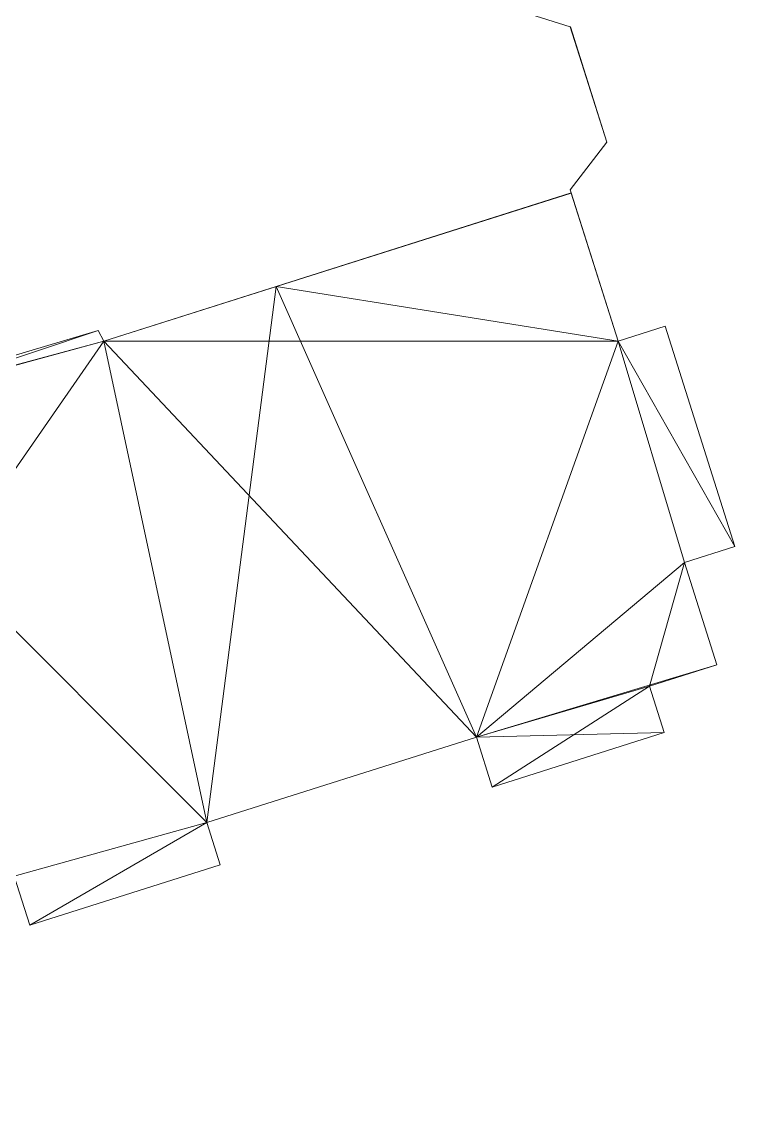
# Model space of a CAD drawing. Header units: millimetres. Extents: x -22837581 to 27604683, y -3494857 to 33598159.
# Drawn here: x 20649458 to 27604683, y 2530926 to 13282237 of the extents above; entities that cross this region are included whole.
import ezdxf

# ---------------------------------------------------------------- set-up
doc = ezdxf.new("R2010")
doc.units = ezdxf.units.MM
for name, color, linetype, lineweight in [('A-CLNG-SUSP', 2, 'Continuous', 9), ('A-FLOR-OTLN', 3, 'Continuous', 9), ('A-WALL', 170, 'Continuous', 9), ('dwg1_dwg', 251, 'Continuous', 9)]:
    doc.layers.add(name, color=color, linetype=linetype, lineweight=lineweight)

# ---------------------------------------------------------------- blocks, each defined once
blk = doc.blocks.new('dwg1_dwg-153267-_3D_')
at = {"layer": 'A-CLNG-SUSP', "color": 5, "lineweight": 18}
mesh = blk.add_polyface(dxfattribs=at)
corners = [(21391978, 10272813, 1320044), (19545211, 9723010, 1320044), (19564539, 9662000, 1320044), (21446145, 10169107, 1320044), (19421544, 9616698, 1320044), (19936787, 7990364, 1320044), (20574105, 4947503, 1320044), (22452192, 5472223, 1320044), (25082487, 6305532, 1320044), (26465263, 10168403, 1320044), (20724812, 4471806, 1320044), (22582663, 5060396, 1320044), (21391978, 10272813, 1319987), (21446145, 10169107, 1319987), (19564539, 9662000, 1319987), (19545211, 9723010, 1319987), (19936787, 7990364, 1319987), (19421544, 9616698, 1319987), (22452192, 5472223, 1319987), (25082487, 6305532, 1319987), (20724812, 4471806, 1319987), (20574105, 4947503, 1319987), (22582663, 5060396, 1319987), (26007243, 11614117, 1320044)]
mesh.append_faces([[corners[k] for k in face] for face in [(12, 14, 15), (20, 18, 22), (15, 0, 12), (5, 17, 16), (10, 21, 20), (11, 20, 22), (8, 18, 19), (12, 3, 13)]], dxfattribs={"vtx0": -1, "color": 5})
mesh.append_faces([[corners[k] for k in face] for face in [(0, 2, 3), (10, 7, 6), (18, 13, 19)]], dxfattribs={"vtx0": -1, "vtx1": -1, "color": 5})
mesh.append_faces([[corners[k] for k in face] for face in [(5, 6, 7), (3, 8, 9), (3, 5, 7), (16, 14, 13), (18, 16, 13), (16, 18, 21)]], dxfattribs={"vtx0": -1, "vtx1": -1, "vtx2": -1, "color": 5})
mesh.append_faces([[corners[k] for k in face] for face in [(3, 7, 8)]], dxfattribs={"vtx0": -1, "vtx2": -1, "color": 5})
mesh.append_faces([[corners[k] for k in face] for face in [(2, 1, 14), (7, 11, 18), (3, 23, 13)]], dxfattribs={"vtx1": -1, "color": 5})
mesh.append_faces([[corners[k] for k in face] for face in [(2, 4, 3), (4, 5, 3), (12, 13, 14), (20, 21, 18)]], dxfattribs={"vtx1": -1, "vtx2": -1, "color": 5})
mesh.append_faces([[corners[k] for k in face] for face in [(0, 1, 2), (10, 11, 7), (16, 17, 14), (15, 1, 0), (1, 15, 14), (5, 4, 17), (10, 6, 21), (11, 10, 20), (11, 22, 18), (8, 7, 18), (12, 0, 3)]], dxfattribs={"vtx2": -1, "color": 5})
mesh = blk.add_polyface(dxfattribs=at)
corners = [(27604507, 8165063, 1320044), (26923801, 10313674, 1320044), (26465263, 10168403, 1320044), (27111650, 8008920, 1320044), (21446145, 10169107, 1320044), (26007243, 11614117, 1320044), (25082487, 6305532, 1320044), (26771991, 6803024, 1320044), (26915450, 6350206, 1320044), (25236818, 5818394, 1320044), (27427864, 7010813, 1320044), (21446145, 10169107, 1319987), (26007243, 11614117, 1319987), (26465263, 10168403, 1319987), (25082487, 6305532, 1319987), (26923801, 10313674, 1319987), (27604507, 8165063, 1319987), (27111650, 8008920, 1319987), (26771991, 6803024, 1319987), (25236818, 5818394, 1319987), (27427864, 7010813, 1319987), (26915450, 6350206, 1319987)]
mesh.append_faces([[corners[k] for k in face] for face in [(4, 2, 5), (3, 7, 10), (9, 14, 19), (8, 19, 21), (10, 18, 20), (3, 20, 17), (0, 17, 16), (1, 16, 15), (12, 2, 13)]], dxfattribs={"vtx0": -1, "color": 5})
mesh.append_faces([[corners[k] for k in face] for face in [(0, 2, 3), (7, 6, 8)]], dxfattribs={"vtx0": -1, "vtx1": -1, "color": 5})
mesh.append_faces([[corners[k] for k in face] for face in [(6, 7, 3), (6, 3, 2), (11, 13, 14), (18, 14, 17), (13, 17, 14)]], dxfattribs={"vtx0": -1, "vtx1": -1, "vtx2": -1, "color": 5})
mesh.append_faces([[corners[k] for k in face] for face in [(13, 16, 17), (18, 19, 14)]], dxfattribs={"vtx0": -1, "vtx2": -1, "color": 5})
mesh.append_faces([[corners[k] for k in face] for face in [(7, 8, 18), (2, 1, 13)]], dxfattribs={"vtx1": -1, "color": 5})
mesh.append_faces([[corners[k] for k in face] for face in [(0, 1, 2), (6, 9, 8), (11, 12, 13), (13, 15, 16), (17, 20, 18), (18, 21, 19), (9, 6, 14), (8, 9, 19), (8, 21, 18), (10, 7, 18), (3, 10, 20), (0, 3, 17), (1, 0, 16), (1, 15, 13), (12, 5, 2), (5, 12, 11)]], dxfattribs={"vtx2": -1, "color": 5})
at = {"layer": 'A-FLOR-OTLN', "color": 6, "lineweight": 18}
mesh = blk.add_polyface(dxfattribs=at)
corners = [(19564364, 9662092, -1392763), (19545034, 9723104, -1392763), (21392047, 10272980, -1392763), (21446216, 10169276, -1392763), (19936611, 7990455, -1392763), (22452192, 5472223, -1392763), (20574105, 4947503, -1392763), (20724812, 4471806, -1392763), (22582663, 5060396, -1392763), (23127786, 10702017, -1392763), (25082487, 6305532, -1392763), (26465263, 10168403, -1392763), (22452192, 5472223, -1392613), (25082487, 6305532, -1392613), (23127786, 10702017, -1392613), (21446216, 10169276, -1392613), (20724812, 4471806, -1392613), (22582663, 5060396, -1392613), (20574105, 4947503, -1392613), (19564364, 9662092, -1392613), (21392047, 10272980, -1392613), (19545034, 9723104, -1392613), (19936611, 7990455, -1392613), (19421368, 9616789, -1392763), (26007200, 11614252, -1392763)]
mesh.append_faces([[corners[k] for k in face] for face in [(7, 5, 8), (19, 20, 21), (2, 21, 20), (3, 20, 15), (14, 3, 15), (8, 12, 17)]], dxfattribs={"vtx0": -1, "color": 6})
mesh.append_faces([[corners[k] for k in face] for face in [(5, 9, 10), (16, 12, 18)]], dxfattribs={"vtx0": -1, "vtx1": -1, "color": 6})
mesh.append_faces([[corners[k] for k in face] for face in [(4, 0, 3), (4, 3, 5), (4, 5, 6), (10, 9, 11), (22, 12, 15), (22, 15, 19), (18, 12, 22)]], dxfattribs={"vtx0": -1, "vtx1": -1, "vtx2": -1, "color": 6})
mesh.append_faces([[corners[k] for k in face] for face in [(0, 2, 3), (5, 3, 9), (12, 14, 15), (19, 15, 20)]], dxfattribs={"vtx0": -1, "vtx2": -1, "color": 6})
mesh.append_faces([[corners[k] for k in face] for face in [(5, 10, 12), (7, 8, 16), (6, 7, 18)]], dxfattribs={"vtx1": -1, "color": 6})
mesh.append_faces([[corners[k] for k in face] for face in [(7, 6, 5), (12, 13, 14)]], dxfattribs={"vtx1": -1, "vtx2": -1, "color": 6})
mesh.append_faces([[corners[k] for k in face] for face in [(0, 1, 2), (16, 17, 12), (23, 4, 22), (2, 1, 21), (3, 2, 20), (14, 9, 3), (24, 9, 14), (10, 13, 12), (8, 5, 12), (8, 17, 16), (7, 16, 18)]], dxfattribs={"vtx2": -1, "color": 6})
mesh = blk.add_polyface(dxfattribs=at)
corners = [(26465263, 10168403, -1392763), (26923801, 10313674, -1392763), (27604507, 8165063, -1392763), (27111650, 8008920, -1392763), (25082487, 6305532, -1392763), (27427864, 7010813, -1392763), (26771991, 6803024, -1392763), (26915450, 6350206, -1392763), (25236818, 5818394, -1392763), (23127786, 10702017, -1392763), (26007200, 11614252, -1392763), (26465263, 10168403, -1392613), (27111650, 8008920, -1392613), (27604507, 8165063, -1392613), (26923801, 10313674, -1392613), (26771991, 6803024, -1392613), (27427864, 7010813, -1392613), (25082487, 6305532, -1392613), (23127786, 10702017, -1392613), (25236818, 5818394, -1392613), (26915450, 6350206, -1392613), (26007200, 11614252, -1392613)]
mesh.append_faces([[corners[k] for k in face] for face in [(0, 9, 10), (11, 13, 14), (10, 18, 21), (1, 11, 14), (2, 14, 13), (5, 12, 16), (15, 5, 16), (7, 15, 20), (17, 8, 19)]], dxfattribs={"vtx0": -1, "color": 6})
mesh.append_faces([[corners[k] for k in face] for face in [(19, 15, 17)]], dxfattribs={"vtx0": -1, "vtx1": -1, "color": 6})
mesh.append_faces([[corners[k] for k in face] for face in [(4, 0, 3), (3, 6, 4), (17, 12, 11), (17, 11, 18)]], dxfattribs={"vtx0": -1, "vtx1": -1, "vtx2": -1, "color": 6})
mesh.append_faces([[corners[k] for k in face] for face in [(0, 2, 3), (11, 12, 13)]], dxfattribs={"vtx0": -1, "vtx2": -1, "color": 6})
mesh.append_faces([[corners[k] for k in face] for face in [(0, 10, 11), (3, 2, 12), (8, 7, 19)]], dxfattribs={"vtx1": -1, "color": 6})
mesh.append_faces([[corners[k] for k in face] for face in [(6, 7, 4), (15, 16, 17), (16, 12, 17)]], dxfattribs={"vtx1": -1, "vtx2": -1, "color": 6})
mesh.append_faces([[corners[k] for k in face] for face in [(0, 1, 2), (3, 5, 6), (7, 8, 4), (19, 20, 15), (11, 21, 18), (10, 21, 11), (1, 0, 11), (2, 1, 14), (2, 13, 12), (5, 3, 12), (15, 6, 5), (7, 6, 15), (7, 20, 19), (17, 4, 8)]], dxfattribs={"vtx2": -1, "color": 6})
at = {"layer": 'A-WALL', "color": 50, "lineweight": 18}
mesh = blk.add_polyface(dxfattribs=at)
corners = [(21392047, 10272980, -1392613), (21391978, 10272813, -1392613), (21391912, 10272940, -1392613), (21391912, 10272940, 1317387), (21391978, 10272813, 1317387), (21392047, 10272980, 1317387), (25997845, 11644245, 1317387), (25997897, 11644082, 1317387), (25997897, 11644082, -1392613), (25997845, 11644245, -1392613), (25997742, 11644109, -1392613), (25997742, 11644109, 1317387), (25998504, 13234326, -1392613), (25998504, 13234326, 1317387), (25998452, 13234487, 1317387), (25998452, 13234487, -1392613), (25998616, 13234436, -1392613), (25998616, 13234436, 1317387), (25438358, 13410238, -1392613), (25438358, 13410238, 1317387), (25438244, 13410127, 1317387), (25438244, 13410127, -1392613), (25438198, 13410288, 1317387), (21446280, 10169150, 1317387), (21446280, 10169150, -1392613), (23110667, 10696448, -1392613), (23110667, 10696448, 1317387), (23110624, 10696581, 1317387), (23110624, 10696581, -1392613), (21446216, 10169276, -1392613), (21446216, 10169276, 1317387)]
mesh.append_faces([[corners[k] for k in face] for face in [(0, 1, 2), (5, 2, 3), (5, 2, 3), (6, 8, 9), (6, 8, 9), (6, 10, 11), (6, 10, 11), (9, 7, 6), (12, 14, 15), (12, 14, 15), (17, 15, 14), (17, 15, 14), (20, 12, 13), (20, 12, 13), (21, 15, 12), (14, 20, 13), (12, 14, 13), (22, 21, 20), (22, 21, 20), (23, 25, 26), (23, 25, 26), (27, 29, 30), (27, 29, 30), (28, 24, 29), (26, 28, 27), (23, 27, 30)]], dxfattribs={"vtx0": -1, "color": 50})
mesh.append_faces([[corners[k] for k in face] for face in [(14, 18, 19), (14, 18, 19)]], dxfattribs={"vtx0": -1, "vtx1": -1, "color": 50})
mesh.append_faces([[corners[k] for k in face] for face in [(12, 13, 14), (12, 13, 14)]], dxfattribs={"vtx0": -1, "vtx2": -1, "color": 50})
mesh.append_faces([[corners[k] for k in face] for face in [(3, 4, 5), (9, 8, 10), (14, 13, 17)]], dxfattribs={"vtx1": -1, "color": 50})
mesh.append_faces([[corners[k] for k in face] for face in [(6, 7, 8), (6, 7, 8), (18, 15, 21), (14, 19, 20)]], dxfattribs={"vtx1": -1, "vtx2": -1, "color": 50})
mesh.append_faces([[corners[k] for k in face] for face in [(5, 0, 2), (5, 0, 2), (1, 2, 3), (7, 6, 11), (6, 9, 10), (6, 9, 10), (9, 8, 7), (12, 15, 16), (17, 16, 15), (17, 16, 15), (14, 15, 18), (14, 15, 18), (20, 21, 12), (20, 21, 12), (12, 15, 14), (23, 24, 25), (23, 24, 25), (27, 28, 29), (27, 28, 29), (28, 25, 24), (26, 25, 28), (23, 26, 27)]], dxfattribs={"vtx2": -1, "color": 50})
mesh = blk.add_polyface(dxfattribs=at)
corners = [(26923801, 10313674, 1317387), (26923760, 10313807, 1317387), (26923760, 10313807, -1392613), (26923801, 10313674, -1392613), (26923894, 10313849, -1392613), (26923894, 10313849, 1317387), (26465355, 10168578, 1317387), (26465355, 10168578, -1392613), (25997897, 11644082, 1317387), (25997897, 11644082, -1392613), (25997742, 11644109, 1317387), (25997742, 11644109, -1392613), (26465222, 10168536, -1392613), (26465222, 10168536, 1317387), (26354715, 12110424, -1392613), (26354715, 12110424, 1317387), (26354561, 12110451, 1317387), (26354665, 12110586, 1317387), (26354665, 12110586, -1392613), (26354561, 12110451, -1392613), (25997845, 11644245, -1392613), (25997845, 11644245, 1317387), (25998616, 13234436, -1392613), (25998616, 13234436, 1317387), (25998504, 13234326, -1392613), (25998504, 13234326, 1317387)]
mesh.append_faces([[corners[k] for k in face] for face in [(4, 3, 2), (1, 4, 2), (1, 4, 2), (2, 0, 3), (10, 12, 13), (10, 12, 13), (12, 9, 7), (8, 14, 15), (8, 14, 15), (15, 18, 17), (15, 18, 17), (17, 22, 23), (17, 22, 23), (24, 18, 19), (17, 25, 16), (19, 17, 16)]], dxfattribs={"vtx0": -1, "color": 50})
mesh.append_faces([[corners[k] for k in face] for face in [(13, 8, 10), (21, 15, 16)]], dxfattribs={"vtx0": -1, "vtx1": -1, "color": 50})
mesh.append_faces([[corners[k] for k in face] for face in [(0, 2, 3), (0, 2, 3), (16, 18, 19), (19, 21, 16), (16, 18, 19), (19, 21, 16), (14, 20, 19), (24, 16, 25), (24, 16, 25), (24, 22, 18)]], dxfattribs={"vtx0": -1, "vtx2": -1, "color": 50})
mesh.append_faces([[corners[k] for k in face] for face in [(1, 0, 5), (6, 7, 8), (6, 7, 8), (17, 16, 15)]], dxfattribs={"vtx1": -1, "color": 50})
mesh.append_faces([[corners[k] for k in face] for face in [(7, 9, 8), (7, 9, 8), (12, 11, 9), (17, 23, 25)]], dxfattribs={"vtx1": -1, "vtx2": -1, "color": 50})
mesh.append_faces([[corners[k] for k in face] for face in [(0, 1, 2), (0, 1, 2), (1, 5, 4), (1, 5, 4), (2, 1, 0), (10, 11, 12), (10, 11, 12), (13, 6, 8), (8, 9, 14), (8, 9, 14), (16, 17, 18), (19, 20, 21), (16, 17, 18), (19, 20, 21), (14, 9, 20), (19, 18, 14), (21, 8, 15), (15, 14, 18), (15, 14, 18), (17, 18, 22), (17, 18, 22), (24, 19, 16), (24, 19, 16), (19, 18, 17)]], dxfattribs={"vtx2": -1, "color": 50})
mesh = blk.add_polyface(dxfattribs=at)
corners = [(21446216, 10169276, 1317387), (21446280, 10169150, 1317387), (21446280, 10169150, -1392613), (21446216, 10169276, -1392613), (21392047, 10272980, -1392613), (21392047, 10272980, 1317387), (21391912, 10272940, 1317387), (21391912, 10272940, -1392613), (21391978, 10272813, -1392613), (21391978, 10272813, 1317387), (21446145, 10169107, -1392613), (21446145, 10169107, 1317387), (19545034, 9723104, 1317387), (19545034, 9723104, -1392613), (19545211, 9723010, 1317387), (19545211, 9723010, -1392613), (19936776, 7990397, 1317387), (19936643, 7990355, -1392613), (19936776, 7990397, -1392613), (26465355, 10168578, 1317387), (26923760, 10313807, -1392613), (26465355, 10168578, -1392613), (26465222, 10168536, -1392613), (26465222, 10168536, 1317387), (26465263, 10168403, 1317387), (26465263, 10168403, -1392613), (26923801, 10313674, -1392613), (26923760, 10313807, 1317387)]
mesh.append_faces([[corners[k] for k in face] for face in [(11, 2, 1), (11, 2, 1), (12, 7, 13), (12, 7, 13), (6, 14, 9), (8, 6, 9), (16, 17, 18), (21, 25, 22), (24, 19, 23), (24, 22, 25), (24, 22, 25), (21, 23, 22), (3, 1, 0)]], dxfattribs={"vtx0": -1, "color": 50})
mesh.append_faces([[corners[k] for k in face] for face in [(4, 0, 3), (4, 0, 3), (6, 8, 9), (10, 9, 8), (6, 8, 9), (10, 9, 8), (8, 14, 15), (8, 14, 15), (22, 19, 21), (22, 19, 21), (19, 24, 27)]], dxfattribs={"vtx0": -1, "vtx1": -1, "color": 50})
mesh.append_faces([[corners[k] for k in face] for face in [(0, 2, 3), (0, 2, 3), (0, 9, 11), (19, 20, 21), (19, 20, 21)]], dxfattribs={"vtx0": -1, "vtx2": -1, "color": 50})
mesh.append_faces([[corners[k] for k in face] for face in [(1, 0, 11), (8, 15, 7)]], dxfattribs={"vtx1": -1, "color": 50})
mesh.append_faces([[corners[k] for k in face] for face in [(4, 3, 8), (10, 8, 3), (0, 5, 9), (13, 7, 15), (6, 12, 14), (26, 25, 21)]], dxfattribs={"vtx1": -1, "vtx2": -1, "color": 50})
mesh.append_faces([[corners[k] for k in face] for face in [(0, 1, 2), (4, 5, 0), (0, 1, 2), (4, 5, 0), (6, 7, 8), (10, 11, 9), (6, 7, 8), (10, 11, 9), (3, 2, 10), (11, 10, 2), (11, 10, 2), (12, 6, 7), (12, 6, 7), (8, 9, 14), (8, 9, 14), (22, 23, 19), (22, 23, 19), (24, 25, 26), (24, 25, 26), (24, 23, 22), (24, 23, 22), (21, 19, 23), (3, 2, 1)]], dxfattribs={"vtx2": -1, "color": 50})
mesh = blk.add_polyface(dxfattribs=at)
corners = [(27427997, 7010855, 1317387), (27111827, 8008829, -1392613), (27111827, 8008829, 1317387), (27111784, 8008962, 1317387), (27111784, 8008962, -1392613), (27111650, 8008920, 1317387), (27111650, 8008920, -1392613), (27427864, 7010813, -1392613), (27427864, 7010813, 1317387), (27604683, 8164972, -1392613), (27604683, 8164972, 1317387), (27604507, 8165063, 1317387), (27604641, 8165106, 1317387), (27604641, 8165106, -1392613), (27604507, 8165063, -1392613), (26923894, 10313849, -1392613), (26923894, 10313849, 1317387), (26923801, 10313674, -1392613), (26923801, 10313674, 1317387), (26465355, 10168578, 1317387), (26923760, 10313807, 1317387), (26923760, 10313807, -1392613), (26465263, 10168403, 1317387), (26465355, 10168578, -1392613)]
mesh.append_faces([[corners[k] for k in face] for face in [(3, 1, 4), (3, 1, 4), (1, 6, 4), (5, 4, 6), (5, 4, 6), (2, 9, 10), (2, 9, 10), (9, 14, 13), (4, 2, 3), (10, 13, 12), (10, 13, 12), (12, 15, 16), (12, 15, 16), (12, 18, 11), (14, 12, 11), (22, 17, 18), (22, 17, 18), (17, 23, 21)]], dxfattribs={"vtx0": -1, "color": 50})
mesh.append_faces([[corners[k] for k in face] for face in [(0, 1, 2), (0, 1, 2), (8, 2, 5)]], dxfattribs={"vtx0": -1, "vtx1": -1, "color": 50})
mesh.append_faces([[corners[k] for k in face] for face in [(1, 7, 6), (11, 13, 14), (14, 3, 11), (11, 13, 14), (14, 3, 11), (10, 11, 3), (17, 11, 18), (17, 11, 18)]], dxfattribs={"vtx0": -1, "vtx2": -1, "color": 50})
mesh.append_faces([[corners[k] for k in face] for face in [(4, 14, 1), (2, 10, 3), (12, 11, 10), (14, 17, 13)]], dxfattribs={"vtx1": -1, "color": 50})
mesh.append_faces([[corners[k] for k in face] for face in [(3, 2, 1), (3, 2, 1), (9, 1, 14), (15, 13, 17), (12, 16, 18)]], dxfattribs={"vtx1": -1, "vtx2": -1, "color": 50})
mesh.append_faces([[corners[k] for k in face] for face in [(5, 6, 7), (5, 6, 7), (2, 3, 5), (5, 3, 4), (5, 3, 4), (2, 1, 9), (2, 1, 9), (11, 12, 13), (14, 4, 3), (11, 12, 13), (14, 4, 3), (4, 1, 2), (10, 9, 13), (10, 9, 13), (12, 13, 15), (12, 13, 15), (17, 14, 11), (17, 14, 11), (14, 13, 12), (19, 20, 21), (19, 20, 21), (22, 18, 20)]], dxfattribs={"vtx2": -1, "color": 50})
mesh = blk.add_polyface(dxfattribs=at)
corners = [(26915450, 6350206, -1392613), (26915450, 6350206, 1317387), (26915583, 6350248, 1317387), (26915583, 6350248, -1392613), (26915626, 6350114, -1392613), (26915626, 6350114, 1317387), (26772168, 6802933, -1392613), (26772168, 6802933, 1317387), (26772125, 6803066, 1317387), (26772125, 6803066, -1392613), (26771991, 6803024, 1317387), (26771991, 6803024, -1392613), (27428038, 7010721, 1317387), (27428038, 7010721, -1392613), (27427864, 7010813, -1392613), (27427864, 7010813, 1317387), (27427997, 7010855, 1317387), (27427997, 7010855, -1392613), (27111827, 8008829, -1392613), (27111650, 8008920, 1317387), (27111827, 8008829, 1317387)]
mesh.append_faces([[corners[k] for k in face] for face in [(0, 2, 3), (0, 2, 3), (4, 0, 3), (2, 4, 3), (2, 4, 3), (8, 6, 9), (8, 6, 9), (10, 0, 1), (10, 0, 1), (0, 6, 3), (7, 1, 2), (3, 1, 0), (12, 6, 13), (12, 6, 13), (14, 16, 17), (14, 16, 17), (13, 14, 17), (6, 8, 9), (16, 13, 17), (16, 13, 17), (19, 14, 15), (19, 14, 15), (14, 16, 15)]], dxfattribs={"vtx0": -1, "color": 50})
mesh.append_faces([[corners[k] for k in face] for face in [(2, 6, 7), (2, 6, 7)]], dxfattribs={"vtx0": -1, "vtx1": -1, "color": 50})
mesh.append_faces([[corners[k] for k in face] for face in [(0, 1, 2), (0, 1, 2), (14, 15, 16), (14, 8, 15), (14, 15, 16), (14, 8, 15), (12, 15, 8)]], dxfattribs={"vtx0": -1, "vtx2": -1, "color": 50})
mesh.append_faces([[corners[k] for k in face] for face in [(2, 1, 5), (9, 14, 6), (7, 12, 8), (16, 15, 12)]], dxfattribs={"vtx1": -1, "color": 50})
mesh.append_faces([[corners[k] for k in face] for face in [(8, 7, 6), (8, 7, 6), (0, 11, 6), (10, 1, 7), (13, 6, 14)]], dxfattribs={"vtx1": -1, "vtx2": -1, "color": 50})
mesh.append_faces([[corners[k] for k in face] for face in [(2, 5, 4), (2, 5, 4), (2, 3, 6), (2, 3, 6), (10, 11, 0), (10, 11, 0), (3, 2, 1), (12, 7, 6), (12, 7, 6), (14, 9, 8), (14, 9, 8), (6, 7, 8), (16, 12, 13), (16, 12, 13), (16, 17, 18), (16, 17, 18), (18, 17, 14), (15, 16, 20), (14, 17, 16)]], dxfattribs={"vtx2": -1, "color": 50})
mesh = blk.add_polyface(dxfattribs=at)
corners = [(16723123, 6972383, 1317387), (17725969, 7290097, 1317387), (17725969, 7290097, -1392613), (16723110, 6972232, 1317387), (17726012, 7289964, -1392613), (17726012, 7289964, 1317387), (16723123, 6972383, -1392613), (20574012, 4947328, 1317387), (12946775, 2530926, -1392613), (20574012, 4947328, -1392613), (20574148, 4947370, -1392613), (20574148, 4947370, 1317387), (12946732, 2531059, 1317387), (20574105, 4947503, 1317387), (20574105, 4947503, -1392613), (12946732, 2531059, -1392613), (20724719, 4471630, -1392613), (20724719, 4471630, 1317387), (20724812, 4471806, -1392613), (20724812, 4471806, 1317387), (20724852, 4471672, -1392613), (20724852, 4471672, 1317387), (17760357, 7300954, -1392613), (17760357, 7300954, 656344), (17760220, 7300985, 656344), (17760220, 7300985, -1392613), (17760241, 7300918, 1317387), (17760241, 7300918, 656344), (18610587, 7570318, 656344), (18610587, 7570318, 1317387), (18610545, 7570451, 1317387), (17760200, 7301051, 656344), (17760200, 7301051, 1317387), (18610545, 7570451, 656344), (18610565, 7570384, 1317387)]
mesh.append_faces([[corners[k] for k in face] for face in [(3, 4, 5), (3, 4, 5), (4, 6, 2), (4, 1, 5), (11, 14, 13), (11, 14, 13), (7, 16, 17), (7, 16, 17), (16, 18, 20), (7, 19, 11), (9, 11, 10), (17, 20, 21), (17, 20, 21), (22, 24, 25), (26, 28, 29), (26, 28, 29), (30, 31, 32), (30, 31, 32), (33, 27, 31), (27, 32, 31)]], dxfattribs={"vtx0": -1, "color": 50})
mesh.append_faces([[corners[k] for k in face] for face in [(5, 0, 3), (10, 7, 9), (10, 7, 9), (12, 7, 13)]], dxfattribs={"vtx0": -1, "vtx1": -1, "color": 50})
mesh.append_faces([[corners[k] for k in face] for face in [(7, 8, 9), (7, 8, 9), (18, 11, 19), (18, 11, 19), (34, 32, 26)]], dxfattribs={"vtx0": -1, "vtx2": -1, "color": 50})
mesh.append_faces([[corners[k] for k in face] for face in [(10, 9, 14), (10, 18, 9), (21, 19, 17)]], dxfattribs={"vtx1": -1, "color": 50})
mesh.append_faces([[corners[k] for k in face] for face in [(15, 14, 9), (16, 9, 18), (7, 17, 19)]], dxfattribs={"vtx1": -1, "vtx2": -1, "color": 50})
mesh.append_faces([[corners[k] for k in face] for face in [(0, 1, 2), (0, 1, 2), (5, 1, 0), (4, 2, 1), (10, 11, 7), (10, 11, 7), (12, 13, 14), (12, 13, 14), (7, 11, 13), (11, 10, 14), (11, 10, 14), (7, 9, 16), (7, 9, 16), (18, 10, 11), (18, 10, 11), (9, 7, 11), (17, 16, 20), (17, 16, 20), (22, 23, 24), (26, 27, 28), (26, 27, 28), (33, 28, 27), (26, 29, 34), (27, 26, 32)]], dxfattribs={"vtx2": -1, "color": 50})
mesh = blk.add_polyface(dxfattribs=at)
corners = [(22452368, 5472132, 1317387), (25082394, 6305357, -1392613), (25082394, 6305357, 1317387), (25082528, 6305399, -1392613), (25082528, 6305399, 1317387), (25082487, 6305532, 1317387), (25082487, 6305532, -1392613), (22452325, 5472265, -1392613), (22452325, 5472265, 1317387), (25236726, 5818219, -1392613), (25236726, 5818219, 1317387), (25236818, 5818394, -1392613), (25236818, 5818394, 1317387), (25236859, 5818261, 1317387), (25236859, 5818261, -1392613), (26915626, 6350114, 1317387), (26915626, 6350114, -1392613), (26915450, 6350206, -1392613), (26915450, 6350206, 1317387), (26772168, 6802933, -1392613), (26771991, 6803024, -1392613), (26772125, 6803066, -1392613), (26771991, 6803024, 1317387), (26772168, 6802933, 1317387), (26772125, 6803066, 1317387)]
mesh.append_faces([[corners[k] for k in face] for face in [(5, 3, 6), (5, 3, 6), (2, 9, 10), (2, 9, 10), (11, 13, 14), (11, 13, 14), (11, 1, 3), (1, 4, 3), (13, 9, 14), (13, 9, 14), (15, 14, 16), (15, 14, 16), (14, 12, 11), (19, 20, 21), (22, 23, 24), (22, 21, 20), (22, 21, 20)]], dxfattribs={"vtx0": -1, "color": 50})
mesh.append_faces([[corners[k] for k in face] for face in [(0, 1, 2), (3, 2, 1), (0, 1, 2), (3, 2, 1), (8, 2, 5), (12, 2, 13)]], dxfattribs={"vtx0": -1, "vtx1": -1, "color": 50})
mesh.append_faces([[corners[k] for k in face] for face in [(11, 12, 13), (11, 4, 12), (11, 12, 13), (11, 4, 12), (11, 9, 1), (17, 12, 18), (17, 12, 18), (15, 18, 12)]], dxfattribs={"vtx0": -1, "vtx2": -1, "color": 50})
mesh.append_faces([[corners[k] for k in face] for face in [(3, 1, 6), (11, 17, 14), (13, 15, 12)]], dxfattribs={"vtx1": -1, "color": 50})
mesh.append_faces([[corners[k] for k in face] for face in [(7, 6, 1), (16, 14, 17)]], dxfattribs={"vtx1": -1, "vtx2": -1, "color": 50})
mesh.append_faces([[corners[k] for k in face] for face in [(3, 4, 2), (3, 4, 2), (5, 6, 7), (5, 6, 7), (2, 4, 5), (5, 4, 3), (5, 4, 3), (2, 1, 9), (2, 1, 9), (11, 3, 4), (11, 3, 4), (11, 14, 9), (2, 10, 13), (12, 4, 2), (1, 2, 4), (13, 10, 9), (13, 10, 9), (15, 13, 14), (15, 13, 14), (17, 11, 12), (17, 11, 12), (14, 13, 12), (22, 24, 21), (22, 24, 21)]], dxfattribs={"vtx2": -1, "color": 50})
mesh = blk.add_polyface(dxfattribs=at)
corners = [(20724812, 4471806, 1317387), (20724852, 4471672, 1317387), (20724852, 4471672, -1392613), (20724812, 4471806, -1392613), (22582839, 5060305, -1392613), (22582839, 5060305, 1317387), (22582663, 5060396, -1392613), (22582663, 5060396, 1317387), (22582796, 5060438, 1317387), (22582796, 5060438, -1392613), (22452368, 5472132, 1317387), (22452368, 5472132, -1392613), (22452325, 5472265, 1317387), (22452325, 5472265, -1392613), (22452192, 5472223, 1317387), (22452192, 5472223, -1392613), (25082394, 6305357, -1392613), (25082487, 6305532, 1317387), (25082394, 6305357, 1317387)]
mesh.append_faces([[corners[k] for k in face] for face in [(1, 4, 5), (1, 4, 5), (6, 8, 9), (6, 8, 9), (4, 6, 9), (2, 0, 3), (8, 4, 9), (8, 4, 9), (12, 11, 13), (12, 11, 13), (7, 15, 6), (7, 15, 6), (6, 11, 9), (9, 7, 6), (14, 13, 15), (14, 13, 15), (17, 13, 12), (17, 13, 12), (13, 16, 11), (11, 12, 13)]], dxfattribs={"vtx0": -1, "color": 50})
mesh.append_faces([[corners[k] for k in face] for face in [(7, 10, 14)]], dxfattribs={"vtx0": -1, "vtx1": -1, "color": 50})
mesh.append_faces([[corners[k] for k in face] for face in [(0, 2, 3), (0, 2, 3), (6, 7, 8), (6, 0, 7), (6, 7, 8), (6, 0, 7), (5, 7, 0), (10, 9, 11), (10, 9, 11)]], dxfattribs={"vtx0": -1, "vtx2": -1, "color": 50})
mesh.append_faces([[corners[k] for k in face] for face in [(3, 6, 2), (1, 5, 0), (8, 7, 5), (13, 11, 15)]], dxfattribs={"vtx1": -1, "color": 50})
mesh.append_faces([[corners[k] for k in face] for face in [(4, 2, 6), (12, 10, 11), (12, 10, 11), (6, 15, 11)]], dxfattribs={"vtx1": -1, "vtx2": -1, "color": 50})
mesh.append_faces([[corners[k] for k in face] for face in [(0, 1, 2), (0, 1, 2), (1, 2, 4), (1, 2, 4), (6, 3, 0), (6, 3, 0), (2, 1, 0), (8, 5, 4), (8, 5, 4), (10, 8, 9), (10, 8, 9), (7, 14, 15), (7, 14, 15), (10, 12, 14), (7, 8, 10), (9, 8, 7), (14, 12, 13), (14, 12, 13), (10, 11, 16), (10, 11, 16), (12, 10, 18), (11, 10, 12)]], dxfattribs={"vtx2": -1, "color": 50})

msp = doc.modelspace()

# ---------------------------------------------------------------- block references
at = {"layer": 'dwg1_dwg', "color": 50, "lineweight": 18}
msp.add_blockref('dwg1_dwg-153267-_3D_', (0, 0, 3000), dxfattribs=at)

doc.saveas('drawing.dxf')
